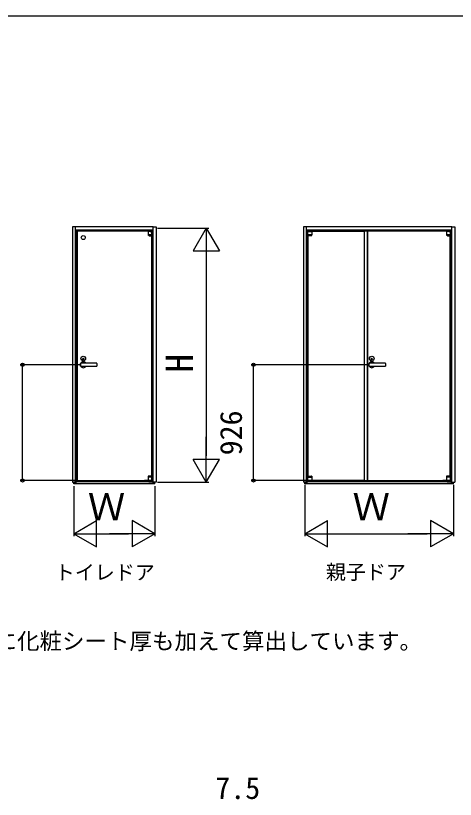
# Model space of a CAD drawing. Units: millimetres, scale not verified. Extents: x -525 to 525, y -783 to 780.
# Drawn here: x 201.1 to 377, y 433.3 to 746.8 of the extents above; entities that cross this region are included whole.
import ezdxf
from ezdxf.enums import TextEntityAlignment as Align

# ---------------------------------------------------------------- set-up
doc = ezdxf.new("R2010")
doc.units = ezdxf.units.MM
doc.header["$LTSCALE"] = 4
for name, color, linetype in [('0-2_USER1', 3, 'Continuous'), ('0-3_YKK_11', 7, 'Continuous'), ('0-6_YKK_A1', 4, 'Continuous'), ('0-7_YKK_D', 6, 'Continuous'), ('0-8_YKK_ZWAK', 7, 'Continuous')]:
    doc.layers.add(name, color=color, linetype=linetype)
doc.styles.add('ＭＳ ゴシック', font='')
doc.styles.get('ＭＳ ゴシック').set_extended_font_data('MS Gothic')

msp = doc.modelspace()

# ---------------------------------------------------------------- linework, layer by layer
at = {"layer": '0-3_YKK_11'}
msp.add_lwpolyline([(341.8, 560.85), (341.8, 660.55), (340.45, 660.55), (340.45, 560.85)], close=True, dxfattribs=at)
at = {"layer": '0-6_YKK_A1'}
for p, q in [((256.15, 662.35), (225.05, 662.35)), ((375.55, 662.35), (317.45, 662.35)), ((225.05, 661.15), (256.15, 661.15)), ((225.4, 660.8), (254.255, 660.8)), ((254.05, 660.42), (254.05, 660.465)), ((254.095, 660.465), (254.05, 660.465)), ((254.05, 660.465), (254.05, 659.19)), ((254.05, 659.19), (255.6, 659.19)), ((254.05, 659.14), (254.05, 659.09)), ((254.05, 659.14), (254.095, 659.14)), ((254.437, 658.775), (254.07, 659.05)), ((254.08, 659.14), (254.08, 659.19)), ((255.459, 659.14), (254.095, 659.14)), ((254.14, 660.55), (254.14, 660.465)), ((254.255, 660.825), (254.255, 660.975)), ((254.255, 660.975), (255.555, 660.975)), ((254.255, 660.825), (255.555, 660.825)), ((254.255, 660.736), (254.255, 660.825)), ((254.255, 660.775), (254.73, 660.775)), ((254.73, 660.825), (254.73, 660.465)), ((255.08, 660.625), (254.73, 660.625)), ((255.08, 660.465), (255.08, 660.825)), ((255.08, 660.775), (255.555, 660.775)), ((255.555, 660.625), (255.08, 660.625)), ((255.57, 660.48), (255.08, 660.48)), ((255.366, 658.765), (255.55, 658.765)), ((255.583, 660.465), (255.459, 660.465)), ((255.583, 659.14), (255.459, 659.14)), ((255.49, 658.765), (255.5, 658.765)), ((255.55, 562.329), (255.55, 658.769)), ((255.555, 660.825), (255.555, 660.975)), ((255.555, 660.825), (255.555, 660.736)), ((255.555, 660.8), (255.8, 660.8)), ((255.7, 660.775), (255.555, 660.775)), ((255.555, 660.736), (255.555, 660.625)), ((255.555, 660.625), (255.7, 660.625)), ((255.57, 660.465), (255.57, 660.48)), ((255.57, 659.14), (255.57, 659.19)), ((255.57, 659.14), (255.57, 659.19)), ((255.583, 659.14), (255.6, 659.14)), ((255.6, 659.19), (255.6, 660.465)), ((255.6, 658.815), (255.6, 659.14)), ((255.8, 660.8), (255.8, 661.15)), ((255.8, 660.754), (255.8, 660.8)), ((255.8, 660.225), (255.8, 660.525)), ((255.8, 660.525), (255.95, 660.525)), ((255.8, 659.825), (255.8, 660.125)), ((255.8, 659.825), (255.8, 658.325)), ((255.95, 660.775), (255.95, 660.575)), ((255.95, 660.575), (255.95, 660.525)), ((255.95, 660.225), (255.95, 660.525)), ((255.95, 660.125), (255.95, 659.825)), ((255.95, 658.325), (255.95, 659.825)), ((317.45, 661.15), (375.55, 661.15)), ((317.65, 660.775), (317.65, 660.575)), ((317.65, 660.575), (317.65, 660.525)), ((317.65, 660.225), (317.65, 660.525)), ((317.8, 660.525), (317.65, 660.525)), ((317.65, 660.125), (317.65, 659.825)), ((317.65, 658.325), (317.65, 659.825)), ((317.8, 660.754), (317.8, 661.15)), ((317.8, 660.8), (373.655, 660.8)), ((318.045, 660.8), (317.8, 660.8)), ((317.8, 660.754), (317.8, 660.8)), ((317.8, 563.225), (317.8, 660.525)), ((317.8, 660.225), (317.8, 660.525)), ((317.8, 659.825), (317.8, 660.125)), ((317.8, 659.825), (317.8, 658.325)), ((317.9, 660.775), (318.045, 660.775)), ((318.045, 660.625), (317.9, 660.625)), ((318, 659.19), (318, 660.465)), ((319.55, 659.19), (318, 659.19)), ((318, 658.815), (318, 659.14)), ((318.017, 659.14), (318, 659.14)), ((318.017, 660.465), (318.141, 660.465)), ((318.017, 659.14), (318.141, 659.14)), ((318.03, 660.48), (318.52, 660.48)), ((318.03, 660.465), (318.03, 660.48)), ((318.03, 659.14), (318.03, 659.19)), ((318.03, 659.14), (318.03, 659.19)), ((318.045, 660.825), (318.045, 660.975)), ((319.345, 660.975), (318.045, 660.975)), ((319.345, 660.825), (318.045, 660.825)), ((318.045, 660.825), (318.045, 660.736)), ((318.52, 660.775), (318.045, 660.775)), ((318.045, 660.736), (318.045, 660.625)), ((318.045, 660.625), (318.52, 660.625)), ((318.05, 562.329), (318.05, 658.765)), ((318.234, 658.765), (318.05, 658.765)), ((318.11, 658.765), (318.1, 658.765)), ((318.141, 659.14), (319.505, 659.14)), ((318.52, 660.465), (318.52, 660.825)), ((318.52, 660.625), (318.87, 660.625)), ((318.87, 660.825), (318.87, 660.465)), ((319.345, 660.775), (318.87, 660.775)), ((319.163, 658.775), (319.53, 659.05)), ((319.345, 660.825), (319.345, 660.975)), ((319.345, 660.736), (319.345, 660.825)), ((319.46, 660.55), (319.46, 660.465)), ((319.46, 660.55), (340.45, 660.55)), ((319.505, 660.465), (319.55, 660.465)), ((319.55, 659.14), (319.505, 659.14)), ((319.52, 659.14), (319.52, 659.19)), ((319.55, 660.42), (319.55, 660.465)), ((319.55, 660.465), (319.55, 659.19)), ((319.55, 659.14), (319.55, 659.09)), ((373.45, 660.42), (373.45, 660.465)), ((373.495, 660.465), (373.45, 660.465)), ((373.45, 660.465), (373.45, 659.19)), ((373.45, 659.19), (375, 659.19)), ((373.45, 659.14), (373.45, 659.09)), ((373.45, 659.14), (373.495, 659.14)), ((373.837, 658.775), (373.47, 659.05)), ((373.48, 659.14), (373.48, 659.19)), ((374.859, 659.14), (373.495, 659.14)), ((373.54, 660.55), (373.54, 660.465)), ((373.655, 660.825), (373.655, 660.975)), ((373.655, 660.975), (374.955, 660.975)), ((373.655, 660.825), (374.955, 660.825)), ((373.655, 660.736), (373.655, 660.825)), ((373.655, 660.775), (374.13, 660.775)), ((374.13, 660.825), (374.13, 660.465)), ((374.48, 660.625), (374.13, 660.625)), ((374.48, 660.465), (374.48, 660.825)), ((374.48, 660.775), (374.955, 660.775)), ((374.955, 660.625), (374.48, 660.625)), ((374.97, 660.48), (374.48, 660.48)), ((374.766, 658.765), (374.95, 658.765)), ((374.983, 660.465), (374.859, 660.465)), ((374.983, 659.14), (374.859, 659.14)), ((374.89, 658.765), (374.9, 658.765)), ((374.947, 562.332), (374.95, 658.765)), ((374.955, 660.825), (374.955, 660.975)), ((374.955, 660.825), (374.955, 660.736)), ((374.955, 660.8), (375.2, 660.8)), ((375.1, 660.775), (374.955, 660.775)), ((374.955, 660.736), (374.955, 660.625)), ((374.955, 660.625), (375.1, 660.625)), ((374.97, 660.465), (374.97, 660.48)), ((374.97, 659.14), (374.97, 659.19)), ((374.97, 659.14), (374.97, 659.19)), ((374.983, 659.14), (375, 659.14)), ((375, 659.19), (375, 660.465)), ((375, 658.815), (375, 659.14)), ((375.2, 660.754), (375.2, 661.15)), ((375.2, 660.754), (375.2, 660.8)), ((375.2, 563.225), (375.2, 660.525)), ((375.2, 660.225), (375.2, 660.525)), ((375.2, 660.525), (375.35, 660.525)), ((375.2, 659.825), (375.2, 660.125)), ((375.2, 659.825), (375.2, 658.325)), ((375.35, 660.775), (375.35, 660.575)), ((375.35, 660.575), (375.35, 660.525)), ((375.35, 660.225), (375.35, 660.525)), ((375.35, 660.125), (375.35, 659.825)), ((375.35, 658.325), (375.35, 659.825)), ((255.8, 563.225), (255.8, 658.025)), ((255.95, 658.325), (255.95, 658.025)), ((317.65, 658.325), (317.65, 658.025)), ((375.35, 658.325), (375.35, 658.025)), ((228.1, 609.224), (228.1, 609.676)), ((228.2, 609.676), (228.1, 609.676)), ((228.1, 609.224), (228.2, 609.224)), ((228.2, 609.224), (228.2, 609.676)), ((343.5, 609.224), (343.5, 609.676)), ((343.6, 609.676), (343.5, 609.676)), ((343.5, 609.224), (343.6, 609.224)), ((343.6, 609.224), (343.6, 609.676)), ((227.1, 607.412), (227.1, 607.7)), ((227.1, 606.887), (227.1, 607.412)), ((227.1, 606.6), (227.1, 606.887)), ((233.55, 607.75), (227.15, 607.75)), ((227.15, 606.55), (233.55, 606.55)), ((233.6, 607.7), (233.6, 607.412)), ((342.5, 607.412), (342.5, 607.7)), ((342.5, 606.887), (342.5, 607.412)), ((342.5, 606.6), (342.5, 606.887)), ((348.95, 607.75), (342.55, 607.75)), ((342.55, 606.55), (348.95, 606.55)), ((349, 607.7), (349, 607.412)), ((318.05, 562.329), (318.05, 567.137)), ((254.05, 562.585), (254.05, 562.21)), ((255.555, 562.21), (254.05, 562.21)), ((255.555, 562.16), (254.05, 562.16)), ((254.08, 562.21), (254.08, 562.16)), ((254.285, 562.635), (254.1, 562.635)), ((254.514, 562.635), (254.285, 562.635)), ((254.75, 562.635), (254.514, 562.635)), ((255.181, 562.635), (254.75, 562.635)), ((255.157, 562.635), (255.151, 562.635)), ((255.583, 562.3), (255.214, 562.623)), ((255.6, 562.21), (255.555, 562.21)), ((255.57, 562.16), (255.57, 562.21)), ((255.57, 562.21), (255.57, 562.16)), ((255.6, 562.21), (255.6, 562.262)), ((255.8, 563.225), (255.8, 560.725)), ((255.8, 563.225), (255.95, 563.225)), ((255.95, 563.225), (255.95, 560.15)), ((317.65, 563.225), (317.65, 560.15)), ((317.8, 563.225), (317.65, 563.225)), ((317.8, 563.225), (317.8, 560.725)), ((318, 562.21), (318, 562.262)), ((318, 562.21), (318.045, 562.21)), ((318.017, 562.3), (318.386, 562.623)), ((318.03, 562.16), (318.03, 562.21)), ((318.03, 562.21), (318.03, 562.16)), ((318.045, 562.21), (319.55, 562.21)), ((318.045, 562.16), (319.55, 562.16)), ((318.419, 562.635), (318.85, 562.635)), ((318.443, 562.635), (318.449, 562.635)), ((318.85, 562.635), (319.086, 562.635)), ((319.086, 562.635), (319.315, 562.635)), ((319.315, 562.635), (319.5, 562.635)), ((319.52, 562.21), (319.52, 562.16)), ((319.55, 562.585), (319.55, 562.21)), ((373.45, 562.585), (373.45, 562.21)), ((374.955, 562.21), (373.45, 562.21)), ((374.955, 562.16), (373.45, 562.16)), ((373.48, 562.21), (373.48, 562.16)), ((373.685, 562.635), (373.5, 562.635)), ((373.914, 562.635), (373.685, 562.635)), ((374.15, 562.635), (373.914, 562.635)), ((374.581, 562.635), (374.15, 562.635)), ((374.557, 562.635), (374.551, 562.635)), ((374.983, 562.3), (374.614, 562.623)), ((375, 562.21), (374.955, 562.21)), ((374.97, 562.16), (374.97, 562.21)), ((374.97, 562.21), (374.97, 562.16)), ((375, 562.21), (375, 562.262)), ((375.2, 563.225), (375.2, 560.725)), ((375.2, 563.225), (375.35, 563.225)), ((375.35, 563.225), (375.35, 560.15)), ((224.4, 559.55), (224.4, 560.15)), ((225.4, 560.15), (224.4, 560.15)), ((256.8, 559.55), (224.4, 559.55)), ((255.8, 560.325), (225.4, 560.325)), ((225.4, 560.325), (225.4, 560.15)), ((252.57, 560.82), (252.57, 560.85)), ((252.87, 560.82), (252.57, 560.82)), ((254.14, 560.82), (252.87, 560.82)), ((254.191, 560.835), (254.067, 560.835)), ((254.48, 560.835), (254.191, 560.835)), ((254.33, 560.625), (254.33, 560.475)), ((254.33, 560.475), (255.95, 560.475)), ((254.705, 560.64), (254.705, 560.625)), ((255.055, 560.625), (255.055, 560.64)), ((255.2, 560.64), (255.2, 560.74)), ((255.233, 560.835), (255.555, 560.835)), ((255.34, 560.74), (255.34, 560.835)), ((255.51, 560.82), (255.34, 560.82)), ((255.51, 560.82), (255.52, 560.82)), ((255.555, 560.835), (255.6, 560.835)), ((255.58, 560.625), (255.7, 560.625)), ((255.6, 560.475), (255.72, 560.475)), ((255.8, 560.15), (255.8, 560.345)), ((255.8, 560.325), (255.8, 560.15)), ((255.8, 560.325), (255.8, 560.15)), ((256.8, 560.15), (255.8, 560.15)), ((255.8, 560.15), (256.8, 560.15)), ((255.95, 561.125), (255.95, 561.025)), ((255.95, 561.025), (255.95, 560.725)), ((256.8, 559.55), (256.8, 560.15)), ((317.8, 560.15), (316.25, 560.15)), ((316.8, 560.15), (317.8, 560.15)), ((316.8, 559.55), (316.8, 560.15)), ((376.2, 559.55), (316.8, 559.55)), ((317.65, 561.125), (317.65, 561.025)), ((317.65, 561.025), (317.65, 560.725)), ((319.27, 560.475), (317.65, 560.475)), ((317.8, 560.15), (317.8, 560.345)), ((375.2, 560.325), (317.8, 560.325)), ((318, 560.475), (317.88, 560.475)), ((318.02, 560.625), (317.9, 560.625)), ((318.045, 560.835), (318, 560.835)), ((318.367, 560.835), (318.045, 560.835)), ((318.09, 560.82), (318.08, 560.82)), ((318.09, 560.82), (318.26, 560.82)), ((318.26, 560.74), (318.26, 560.835)), ((318.4, 560.64), (318.4, 560.74)), ((318.545, 560.625), (318.545, 560.64)), ((318.895, 560.64), (318.895, 560.625)), ((319.12, 560.835), (319.408, 560.835)), ((319.27, 560.625), (319.27, 560.475)), ((319.408, 560.835), (319.533, 560.835)), ((319.46, 560.82), (320.73, 560.82)), ((320.73, 560.82), (321.03, 560.82)), ((321.03, 560.82), (321.03, 560.85)), ((371.97, 560.82), (371.97, 560.85)), ((372.27, 560.82), (371.97, 560.82)), ((373.54, 560.82), (372.27, 560.82)), ((373.591, 560.835), (373.467, 560.835)), ((373.88, 560.835), (373.591, 560.835)), ((373.73, 560.625), (373.73, 560.475)), ((373.73, 560.475), (375.35, 560.475)), ((374.105, 560.64), (374.105, 560.625)), ((374.455, 560.625), (374.455, 560.64)), ((374.6, 560.64), (374.6, 560.74)), ((374.633, 560.835), (374.955, 560.835)), ((374.74, 560.74), (374.74, 560.835)), ((374.91, 560.82), (374.74, 560.82)), ((374.91, 560.82), (374.92, 560.82)), ((374.955, 560.835), (375, 560.835)), ((374.98, 560.625), (375.1, 560.625)), ((375, 560.475), (375.12, 560.475)), ((375.2, 560.15), (375.2, 560.345)), ((375.2, 560.15), (376.75, 560.15)), ((375.35, 561.125), (375.35, 561.025)), ((375.35, 561.025), (375.35, 560.725)), ((376.2, 559.55), (376.2, 560.15))]:
    msp.add_line(p, q, dxfattribs=at)
for points in [[(223.85, 560.15), (225.05, 560.15), (225.05, 662.35), (223.85, 662.35)], [(257.35, 560.15), (256.15, 560.15), (256.15, 662.35), (257.35, 662.35)]]:
    msp.add_lwpolyline(points, close=True, dxfattribs=at)
for points in [[(317.45, 560.15), (317.45, 662.35), (316.25, 662.35), (316.25, 560.15)], [(375.55, 560.15), (375.55, 662.35), (376.75, 662.35), (376.75, 560.15)], [(224.4, 560.15), (225.4, 560.15), (225.4, 661.15)], [(254.14, 660.55), (225.65, 660.55), (225.65, 560.85), (254.05, 560.85)], [(255.459, 660.465), (254.417, 660.465), (254.095, 660.465)], [(254.73, 660.48), (254.14, 660.48), (254.14, 660.465)], [(254.73, 660.625), (254.255, 660.625), (254.255, 660.736)], [(254.467, 658.765), (254.9, 658.765), (255.136, 658.765), (255.366, 658.765)], [(254.945, 660.465), (255.089, 660.465), (255.207, 660.465)], [(255.6, 660.42), (255.6, 660.465), (255.583, 660.465)], [(255.95, 660.775), (255.8, 660.775), (255.8, 660.754)], [(255.95, 660.225), (255.95, 660.125), (255.8, 660.125), (255.8, 660.225)], [(255.95, 660.775), (255.95, 659.795), (255.95, 658.025)], [(317.65, 660.775), (317.65, 659.795), (317.65, 658.025)], [(317.65, 660.775), (317.8, 660.775), (317.8, 660.754)], [(317.65, 660.225), (317.65, 660.125), (317.8, 660.125), (317.8, 660.225)], [(318, 660.42), (318, 660.465), (318.017, 660.465)], [(318.141, 660.465), (319.183, 660.465), (319.505, 660.465)], [(319.133, 658.765), (318.7, 658.765), (318.464, 658.765), (318.234, 658.765)], [(318.655, 660.465), (318.511, 660.465), (318.393, 660.465)], [(318.87, 660.625), (319.345, 660.625), (319.345, 660.736)], [(318.87, 660.48), (319.46, 660.48), (319.46, 660.465)], [(340.45, 660.55), (340.45, 560.85), (319.55, 560.85)], [(373.54, 660.55), (341.8, 660.55), (341.8, 560.85), (373.45, 560.85)], [(374.859, 660.465), (373.817, 660.465), (373.495, 660.465)], [(374.13, 660.48), (373.54, 660.48), (373.54, 660.465)], [(374.13, 660.625), (373.655, 660.625), (373.655, 660.736)], [(373.867, 658.765), (374.3, 658.765), (374.536, 658.765), (374.766, 658.765)], [(374.345, 660.465), (374.489, 660.465), (374.607, 660.465)], [(375, 660.42), (375, 660.465), (374.983, 660.465)], [(375.35, 660.775), (375.2, 660.775), (375.2, 660.754)], [(375.35, 660.225), (375.35, 660.125), (375.2, 660.125), (375.2, 660.225)], [(375.35, 660.775), (375.35, 659.795), (375.35, 658.025)], [(255.95, 658.025), (255.8, 658.025), (255.8, 658.325)], [(317.65, 658.025), (317.8, 658.025), (317.8, 658.325)], [(375.35, 658.025), (375.2, 658.025), (375.2, 658.325)], [(233.6, 607.412), (233.6, 606.887), (233.6, 606.6)], [(349, 607.412), (349, 606.887), (349, 606.6)], [(254.05, 562.16), (254.05, 560.835), (254.067, 560.835)], [(255.6, 560.835), (255.6, 562.16), (255.555, 562.16)], [(318, 560.835), (318, 562.16), (318.045, 562.16)], [(319.55, 562.16), (319.55, 560.835), (319.533, 560.835)], [(373.45, 562.16), (373.45, 560.835), (373.467, 560.835)], [(375, 560.835), (375, 562.16), (374.955, 562.16)], [(254.46, 560.82), (254.14, 560.82), (254.14, 560.835)], [(254.33, 560.625), (255.43, 560.625), (255.58, 560.625)], [(254.33, 560.475), (254.33, 560.345), (255.95, 560.345)], [(254.46, 560.835), (254.46, 560.74), (255.34, 560.74)], [(255.233, 560.835), (254.75, 560.835), (254.48, 560.835)], [(254.6, 560.74), (254.6, 560.64), (255.2, 560.64)], [(255.57, 560.835), (255.57, 560.82), (255.52, 560.82)], [(319.27, 560.475), (319.27, 560.345), (317.65, 560.345)], [(319.27, 560.625), (318.17, 560.625), (318.02, 560.625)], [(318.03, 560.835), (318.03, 560.82), (318.08, 560.82)], [(319.14, 560.835), (319.14, 560.74), (318.26, 560.74)], [(318.367, 560.835), (318.85, 560.835), (319.12, 560.835)], [(319, 560.74), (319, 560.64), (318.4, 560.64)], [(319.14, 560.82), (319.46, 560.82), (319.46, 560.835)], [(373.86, 560.82), (373.54, 560.82), (373.54, 560.835)], [(373.73, 560.625), (374.83, 560.625), (374.98, 560.625)], [(373.73, 560.475), (373.73, 560.345), (375.35, 560.345)], [(373.86, 560.835), (373.86, 560.74), (374.74, 560.74)], [(374.633, 560.835), (374.15, 560.835), (373.88, 560.835)], [(374, 560.74), (374, 560.64), (374.6, 560.64)], [(374.97, 560.835), (374.97, 560.82), (374.92, 560.82)]]:
    msp.add_lwpolyline(points, dxfattribs=at)
for centre, radius in [((228.15, 658.05), 0.8), ((228.15, 609.6), 0.95), ((228.15, 609.45), 0.253), ((343.55, 609.6), 0.95), ((343.55, 609.45), 0.253)]:
    msp.add_circle(centre, radius, dxfattribs=at)
for centre, radius, start, end in [((254.1, 659.09), 0.05, 180, 233.1301), ((254.467, 658.815), 0.05, 233.1301, 270), ((255.55, 658.815), 0.05, 270, 0), ((255.7, 660.525), 0.25, 0, 90), ((255.7, 660.525), 0.1, 0, 90), ((317.9, 660.525), 0.25, 90, 180), ((317.9, 660.525), 0.1, 90, 180), ((318.05, 658.815), 0.05, 180, 270), ((319.133, 658.815), 0.05, 270, 306.8699), ((319.5, 659.09), 0.05, 306.8699, 0), ((373.5, 659.09), 0.05, 180, 233.1301), ((373.867, 658.815), 0.05, 233.1301, 270), ((374.95, 658.815), 0.05, 270, 0), ((375.1, 660.525), 0.25, 0, 90), ((375.1, 660.525), 0.1, 0, 90), ((228.15, 607.15), 1.175, 30.70636, 149.36289), ((343.55, 607.15), 1.175, 30.70636, 149.36289), ((228.15, 607.15), 1.175, 153.33134, 206.66866), ((227.15, 607.7), 0.05, 90, 180), ((227.15, 606.6), 0.05, 180, 270), ((228.15, 607.15), 1.175, 210.63711, 329.29364), ((233.55, 607.7), 0.05, 0, 90), ((233.55, 606.6), 0.05, 270, 0), ((343.55, 607.15), 1.175, 153.33134, 206.66866), ((342.55, 607.7), 0.05, 90, 180), ((342.55, 606.6), 0.05, 180, 270), ((343.55, 607.15), 1.175, 210.63711, 329.29364), ((348.95, 607.7), 0.05, 0, 90), ((348.95, 606.6), 0.05, 270, 0), ((254.1, 562.585), 0.05, 90, 180), ((255.181, 562.585), 0.05, 48.81407, 90), ((255.55, 562.262), 0.05, 0, 48.81407), ((318.05, 562.262), 0.05, 131.18593, 180), ((318.419, 562.585), 0.05, 90, 131.18593), ((319.5, 562.585), 0.05, 0, 90), ((373.5, 562.585), 0.05, 90, 180), ((374.581, 562.585), 0.05, 48.81407, 90), ((374.95, 562.262), 0.05, 0, 48.81407), ((255.7, 560.725), 0.1, 270, 0), ((255.7, 560.725), 0.25, 270, 0), ((317.9, 560.725), 0.25, 180, 270), ((317.9, 560.725), 0.1, 180, 270), ((375.1, 560.725), 0.1, 270, 0), ((375.1, 560.725), 0.25, 270, 0)]:
    msp.add_arc(centre, radius, start, end, dxfattribs=at)
at = {"layer": '0-7_YKK_D'}
for p, q in [((257.8, 661.8), (278.35, 661.8)), ((277.35, 661.8), (272.1, 652.707)), ((277.35, 661.8), (282.6, 652.707)), ((277.35, 661.8), (277.35, 643.613)), ((272.1, 652.707), (282.6, 652.707)), ((277.35, 651.3), (277.35, 570.65)), ((227.15, 607.15), (202.85, 607.15)), ((203.85, 560.85), (203.85, 607.15)), ((342.55, 607.15), (295.25, 607.15)), ((296.25, 560.85), (296.25, 607.15)), ((277.35, 560.15), (277.35, 578.337)), ((277.35, 560.15), (272.1, 569.243)), ((282.6, 569.243), (272.1, 569.243)), ((277.35, 560.15), (282.6, 569.243)), ((224.65, 560.85), (202.85, 560.85)), ((224.4, 558.55), (224.4, 538.55)), ((256.8, 558.55), (256.8, 538.55)), ((257.8, 560.15), (278.35, 560.15)), ((340.05, 560.85), (295.25, 560.85)), ((316.8, 559.15), (316.8, 538.55)), ((376.2, 559.15), (376.2, 538.55)), ((224.4, 539.55), (233.493, 544.8)), ((233.493, 534.3), (233.493, 544.8)), ((256.8, 539.55), (247.707, 544.8)), ((247.707, 544.8), (247.707, 534.3)), ((316.8, 539.55), (325.893, 544.8)), ((325.893, 534.3), (325.893, 544.8)), ((376.2, 539.55), (367.107, 544.8)), ((367.107, 544.8), (367.107, 534.3)), ((224.4, 539.55), (233.493, 534.3)), ((224.4, 539.55), (242.587, 539.55)), ((234.9, 539.55), (246.3, 539.55)), ((256.8, 539.55), (238.613, 539.55)), ((256.8, 539.55), (247.707, 534.3)), ((316.8, 539.55), (325.893, 534.3)), ((316.8, 539.55), (334.987, 539.55)), ((327.3, 539.55), (365.7, 539.55)), ((376.2, 539.55), (358.013, 539.55)), ((376.2, 539.55), (367.107, 534.3))]:
    msp.add_line(p, q, dxfattribs=at)
for centre in [(203.85, 607.15), (296.25, 607.15), (203.85, 560.85), (296.25, 560.85)]:
    msp.add_circle(centre, 0.637, dxfattribs=at)
at = {"layer": '0-8_YKK_ZWAK'}
msp.add_line((-524.9, 746.8), (525.1, 746.8), dxfattribs=at)

# ---------------------------------------------------------------- texts
at = {"layer": '0-2_USER1', "style": 'ＭＳ ゴシック'}
for s, height, p in [('トイレドア', 5.865, (216.759, 519.414)), ('親子ドア', 5.865, (325.191, 519.55)), ('※有効開口寸法公式は、枠厚に化粧シート厚も加えて算出しています。', 6.598, (75.641, 491.308))]:
    msp.add_text(s, height=height, dxfattribs=at).set_placement(p, align=Align.BOTTOM_LEFT)
at = {"layer": '0-7_YKK_D', "style": 'ＭＳ ゴシック'}
for s, height, p in [('H', 11, (275.35, 603.986)), ('926', 8.798, (294.25, 570.909))]:
    msp.add_text(s, height=height, rotation=90, dxfattribs=at).set_placement(p, align=Align.BOTTOM_LEFT)
for s, height, p in [('Ｗ', 11, (229.947, 541.55)), ('Ｗ', 11, (335.847, 541.55)), ('7.5', 8.798, (280.969, 430.8))]:
    msp.add_text(s, height=height, dxfattribs=at).set_placement(p, align=Align.BOTTOM_LEFT)

doc.saveas('drawing.dxf')
